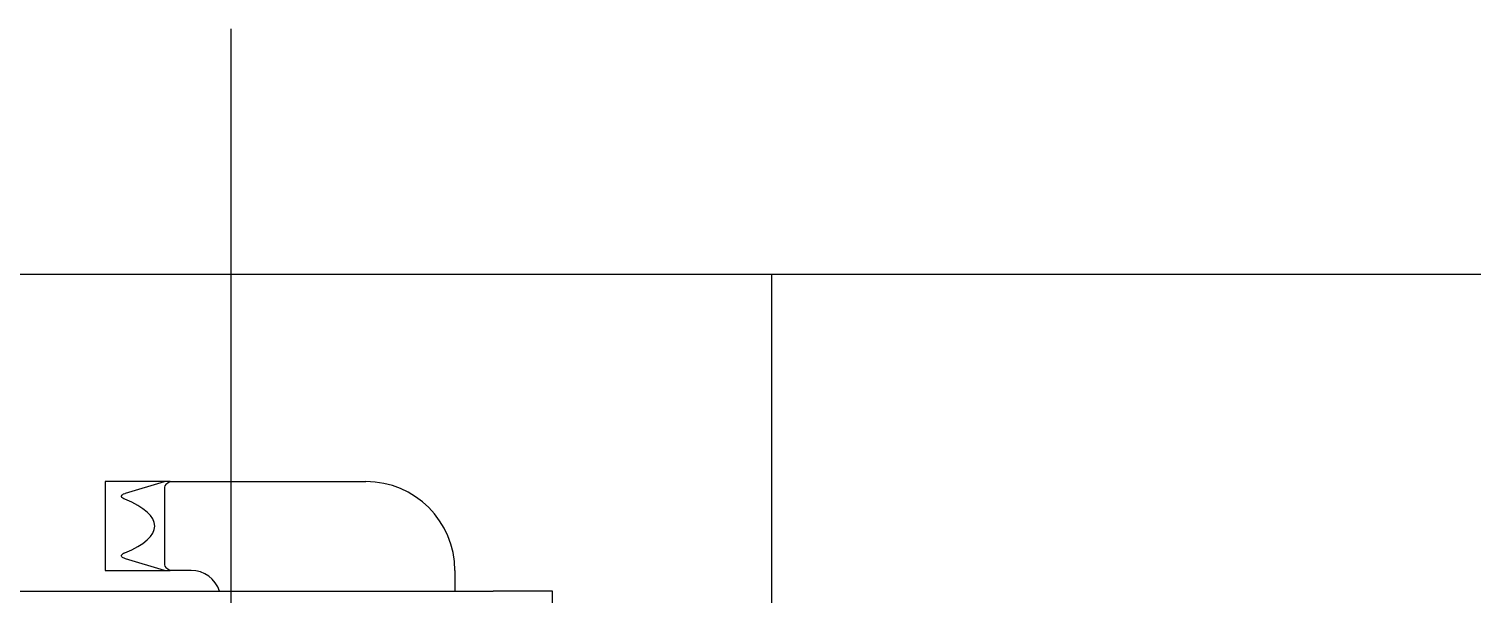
# Model space of a CAD drawing. Extents: x 500 to 100500, y -14500 to 21140.
# Drawn here: x 7711.2 to 7954.9, y -9637.9 to -9542.5 of the extents above; entities that cross this region are included whole.
import ezdxf

# ---------------------------------------------------------------- set-up
doc = ezdxf.new("R2010")
doc.units = 0
doc.linetypes.add('CENTER', pattern=[10.16, 6.35, -1.27, 1.27, -1.27])
doc.layers.get('0').update_dxf_attribs({"linetype": 'CONTINUOUS'})
doc.layers.add('Center', color=1, linetype='CENTER')
doc.layers.add('D', color=7, linetype='CONTINUOUS')

# ---------------------------------------------------------------- blocks, each defined once
blk = doc.blocks.new('KJVision F 2')
at = {"color": 3, "linetype": 'Continuous', "lineweight": 25}
for p, q in [((-5638.72, -76464.69, -96.77), (-5648.72, -76464.69, -96.77)), ((-5648.72, -76464.69, -96.77), (-5648.72, -76479.69, -96.77)), ((-5645.3, -76466.66, -96.77), (-5638.72, -76464.69, -96.77)), ((-5637.8, -76464.69, -96.77), (-5638.72, -76464.69, -96.77)), ((-5638.72, -76465.64, -96.77), (-5638.72, -76478.73, -96.77)), ((-5637.8, -76464.69, -96.77), (-5604.72, -76464.69, -96.77)), ((-5638.72, -76479.69, -96.77), (-5645.3, -76477.71, -96.77)), ((-5648.72, -76479.69, -96.77), (-5638.72, -76479.69, -96.77)), ((-5638.72, -76479.69, -96.77), (-5637.8, -76479.69, -96.77)), ((-5634.22, -76479.69, -96.77), (-5637.8, -76479.69, -96.77)), ((-5589.72, -76479.69, -96.77), (-5589.72, -76483.19, -96.77)), ((-5713.22, -76483.19, -96.77), (-5583.22, -76483.19, -96.77)), ((-5573.22, -76483.19, -96.77), (-5583.22, -76483.19, -96.77)), ((-5573.22, -76759.69, -96.77), (-5573.22, -76483.19, -96.77))]:
    blk.add_line(p, q, dxfattribs=at)
for centre, radius, start in [((-5604.72, -76479.69, -96.77), 15, 0), ((-5634.22, -76484.69, -96.77), 5, 17.4576)]:
    blk.add_arc(centre, radius, start, 90, dxfattribs=at)
for centre, major_axis, ratio, start_param, end_param in [((-5635.24, -76464.69, -96.77), (-3.47, -1.04), 0.276172, 5.456456, 6.200522), ((-5665.39, -76472.19, -96.77), (25, 0), 0.3, 5.635669, 6.930702), ((-5635.24, -76479.69, -96.77), (3.47, -1.04), 0.276172, 3.224256, 3.968322)]:
    blk.add_ellipse(centre, major_axis=major_axis, ratio=ratio, start_param=start_param, end_param=end_param, dxfattribs=at)
for points, knots in [([(-5645.45, -76467.66, -96.77), (-5645.56, -76467.61, -96.77), (-5645.74, -76467.53, -96.77), (-5645.91, -76467.38, -96.77), (-5645.98, -76467.25, -96.77), (-5645.98, -76467.12, -96.77), (-5645.92, -76466.99, -96.77), (-5645.75, -76466.84, -96.77), (-5645.53, -76466.73, -96.77), (-5645.35, -76466.68, -96.77), (-5645.3, -76466.66, -96.77)], [0, 0, 0, 0, 0.206741, 0.313093, 0.402259, 0.491974, 0.570823, 0.694188, 0.90907, 1, 1, 1, 1]), ([(-5645.3, -76477.71, -96.77), (-5645.45, -76477.66, -96.77), (-5645.66, -76477.59, -96.77), (-5645.88, -76477.43, -96.77), (-5645.97, -76477.31, -96.77), (-5645.99, -76477.18, -96.77), (-5645.95, -76477.05, -96.77), (-5645.82, -76476.9, -96.77), (-5645.64, -76476.79, -96.77), (-5645.5, -76476.73, -96.77), (-5645.45, -76476.71, -96.77)], [0, 0, 0, 0, 0.26378, 0.372207, 0.481516, 0.561593, 0.641713, 0.746692, 0.915274, 1, 1, 1, 1])]:
    blk.add_open_spline(points, degree=3, knots=knots, dxfattribs=at)
at = {"layer": 'D', "color": 3, "elevation": -96.77}
blk.add_lwpolyline([(-5536.22, -76429.7), (-5087.22, -76429.7), (-5087.22, -76841.7), (-5536.22, -76841.7)], close=True, dxfattribs=at)
blk = doc.blocks.new('KJVision F')
at = {"layer": 'Center', "ltscale": 20}
blk.add_line((8497.12, -70631.77, -10.47), (8497.12, -72337.14, -10.47), dxfattribs=at)
at = {"layer": 'D', "color": 2, "elevation": -10.47}
blk.add_lwpolyline([(8347.12, -70673.15), (8796.12, -70673.15), (8796.12, -71085.15), (8347.12, -71085.15)], close=True, dxfattribs=at)

msp = doc.modelspace()

# ---------------------------------------------------------------- block references
msp.add_blockref('KJVision F', (-751.77, 61089.26, -65.34))
at = {"layer": 'Center'}
msp.add_blockref('KJVision F 2', (13372.87, 66845.81, 20.95), dxfattribs=at)

doc.saveas('drawing.dxf')
